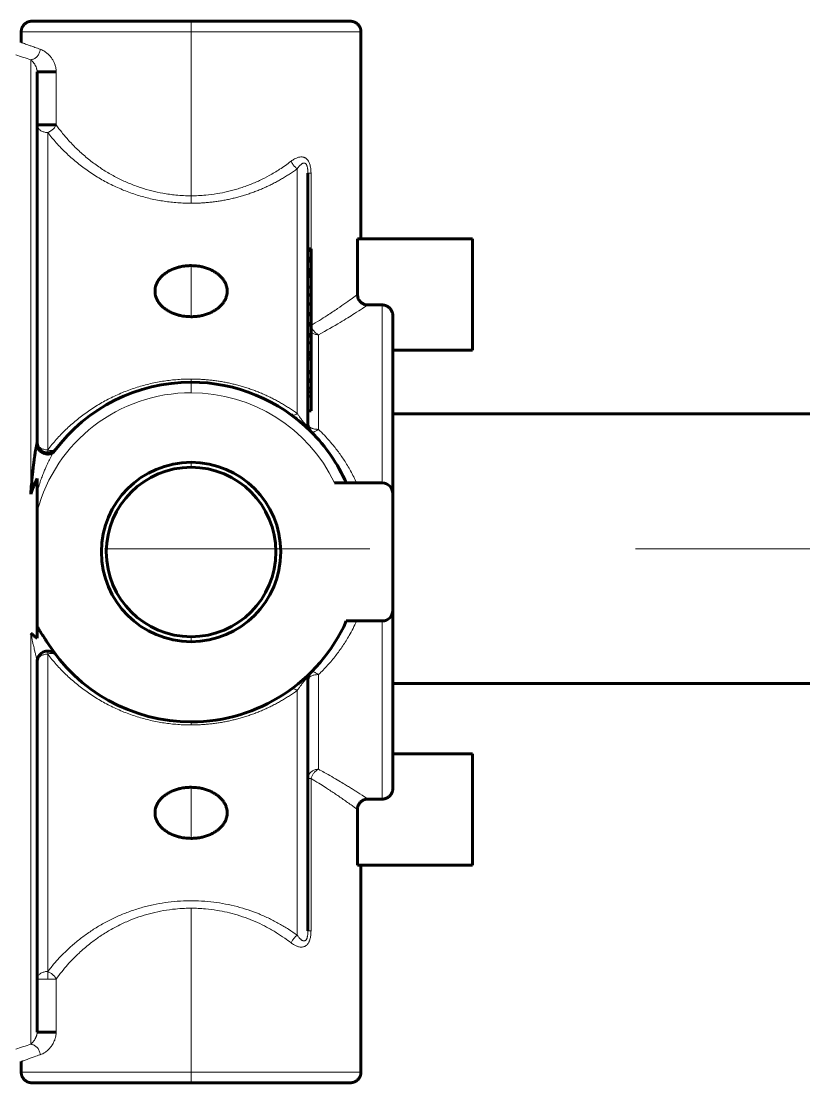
# Model space of a CAD drawing. Header units: millimetres. Extents: x 0 to 840, y 0 to 594.
# Drawn here: x 135.87 to 140.3, y 545.77 to 551.77 of the extents above; entities that cross this region are included whole.
import ezdxf

# ---------------------------------------------------------------- set-up
doc = ezdxf.new("R2010")
doc.units = ezdxf.units.MM
for name, pattern in [('K5LT_AXLED', [19.5, 15, -1.5, 1.5, -1.5]), ('K5LT_BASIC', [0]), ('K5LT_THIN', [0])]:
    doc.linetypes.add(name, pattern=pattern)
doc.layers.add('Системный слой', color=7, linetype='Continuous')

msp = doc.modelspace()

# ---------------------------------------------------------------- linework, layer by layer
at = {"layer": 'Системный слой', "color": 5, "linetype": 'K5LT_BASIC', "lineweight": 60, "true_color": 0x0000ff}
for p, q in [((136.83329, 551.76902), (135.93329, 551.76902)), ((137.7333, 551.76902), (136.83329, 551.76902)), ((137.7333, 551.76902), (137.73328, 551.76902)), ((135.87329, 551.64901), (135.87329, 551.70902)), ((137.79329, 550.53902), (137.79329, 551.70902)), ((135.96329, 549.38894), (135.96329, 551.48312)), ((136.07094, 551.48312), (135.96329, 551.48312)), ((135.96329, 551.18258), (135.96329, 551.48312)), ((136.07094, 551.18258), (135.96329, 551.18258)), ((137.49329, 549.49151), (137.49329, 550.9103)), ((137.49329, 550.48287), (137.49329, 550.9103)), ((137.77328, 550.22434), (137.77328, 550.53902)), ((138.42329, 550.53902), (137.77328, 550.53902)), ((138.42329, 549.90902), (138.42329, 550.53902)), ((137.51129, 550.48287), (137.49329, 550.48287)), ((137.51129, 550.47348), (137.49329, 550.47348)), ((137.51129, 550.48287), (137.51129, 550.47348)), ((137.51129, 550.47348), (137.51129, 550.42897)), ((137.51129, 550.42897), (137.49329, 550.42897)), ((137.49329, 550.42511), (137.51129, 550.42511)), ((137.51129, 550.41275), (137.49329, 550.41275)), ((137.51129, 550.42897), (137.51129, 550.42511)), ((137.51129, 550.42511), (137.51129, 550.41275)), ((137.51129, 550.41275), (137.51129, 550.36496)), ((137.51129, 550.36496), (137.49329, 550.36496)), ((137.51129, 550.35349), (137.49329, 550.35349)), ((137.51129, 550.34201), (137.49329, 550.34201)), ((137.51129, 550.33262), (137.49329, 550.33262)), ((137.51129, 550.32531), (137.49329, 550.32531)), ((137.51129, 550.36496), (137.51129, 550.35349)), ((137.51129, 550.35349), (137.51129, 550.34201)), ((137.51129, 550.34201), (137.51129, 550.33262)), ((137.51129, 550.33262), (137.51129, 550.32531)), ((137.51129, 550.32531), (137.51129, 550.26548)), ((137.51129, 550.26548), (137.49329, 550.26548)), ((137.51129, 550.26548), (137.51129, 550.22199)), ((137.51129, 550.22199), (137.49329, 550.22199)), ((137.51129, 550.22094), (137.49329, 550.22094)), ((137.51129, 550.22199), (137.51129, 550.22094)), ((137.51129, 550.22094), (137.51129, 550.17167)), ((137.51129, 550.17167), (137.49329, 550.17167)), ((137.51129, 550.17063), (137.49329, 550.17063)), ((137.51129, 550.17167), (137.51129, 550.17063)), ((137.51129, 550.17063), (137.51129, 550.11663)), ((137.83282, 550.16547), (137.91329, 550.16547)), ((137.51129, 550.11663), (137.49329, 550.11663)), ((137.51129, 550.10933), (137.49329, 550.10933)), ((137.51129, 550.11663), (137.51129, 550.10933)), ((137.51129, 550.10933), (137.51129, 550.06114)), ((137.97329, 549.09902), (137.97329, 550.10486)), ((137.49329, 550.06114), (137.51129, 550.06114)), ((137.51129, 550.05098), (137.49329, 550.05098)), ((137.51129, 550.06114), (137.51129, 550.05098)), ((137.51129, 550.05098), (137.51129, 549.99853)), ((137.49329, 549.99853), (137.51129, 549.99853)), ((137.51129, 549.98838), (137.49329, 549.98838)), ((137.51129, 549.99853), (137.51129, 549.98838)), ((137.51129, 549.98838), (137.51129, 549.95178)), ((137.51129, 549.95178), (137.49329, 549.95178)), ((137.51129, 549.95178), (137.51129, 549.89648)), ((138.42329, 549.90902), (137.97329, 549.90902)), ((137.51129, 549.89648), (137.49329, 549.89648)), ((137.51129, 549.89436), (137.49329, 549.89436)), ((137.51129, 549.8848), (137.49329, 549.8848)), ((137.51129, 549.86622), (137.49329, 549.86622)), ((137.51129, 549.85891), (137.49329, 549.85891)), ((137.51129, 549.89648), (137.51129, 549.89436)), ((137.51129, 549.89436), (137.51129, 549.8848)), ((137.51129, 549.8848), (137.51129, 549.86622)), ((137.51129, 549.86622), (137.51129, 549.85891)), ((137.51129, 549.85891), (137.51129, 549.78901)), ((137.51129, 549.78901), (137.49329, 549.78901)), ((137.51129, 549.7817), (137.49329, 549.7817)), ((137.51129, 549.78901), (137.51129, 549.7817)), ((137.51129, 549.7817), (137.51129, 549.74205)), ((137.51129, 549.74205), (137.49329, 549.74205)), ((137.51129, 549.73997), (137.49329, 549.73997)), ((137.51129, 549.73266), (137.49329, 549.73266)), ((137.51129, 549.74205), (137.51129, 549.73997)), ((137.51129, 549.73997), (137.51129, 549.73266)), ((137.51129, 549.73266), (137.51129, 549.69484)), ((137.49329, 549.69484), (137.51129, 549.69484)), ((137.51129, 549.67441), (137.49329, 549.67441)), ((137.51129, 549.69484), (137.51129, 549.67441)), ((137.51129, 549.67441), (137.51129, 549.64919)), ((137.51129, 549.64919), (137.49329, 549.64919)), ((137.51129, 549.64919), (137.51129, 549.56781)), ((137.51129, 549.56781), (137.49329, 549.56781)), ((137.97329, 549.54945), (142.03003, 549.54945)), ((137.49329, 549.49151), (137.49329, 549.49147)), ((135.96329, 549.18496), (135.96329, 549.11035)), ((137.6444, 549.15902), (137.91329, 549.15902)), ((135.96329, 549.11035), (135.96329, 548.99945)), ((137.97329, 549.09902), (137.97329, 548.43902)), ((135.96329, 548.99945), (135.96329, 548.76902)), ((135.96329, 548.76902), (135.96329, 548.35059)), ((137.97329, 547.43317), (137.97329, 548.43902)), ((135.96329, 548.35059), (135.96329, 548.28105)), ((137.91329, 548.37902), (137.7105, 548.37902)), ((136.01852, 548.26132), (136.0185, 548.26136)), ((135.96329, 546.05491), (135.96329, 548.1491)), ((137.49329, 546.62773), (137.49329, 548.04652)), ((142.03003, 548.02545), (137.97329, 548.02545)), ((135.96329, 546.35545), (135.96329, 547.97402)), ((137.49329, 547.82836), (137.49329, 547.87019)), ((137.49329, 547.48882), (137.49329, 547.87019)), ((137.49329, 547.79442), (137.49329, 547.82836)), ((137.49329, 547.75092), (137.49329, 547.79442)), ((137.49329, 547.74282), (137.49329, 547.75092)), ((137.49329, 547.74011), (137.49329, 547.74282)), ((137.49329, 547.7243), (137.49329, 547.74011)), ((137.49329, 547.70612), (137.49329, 547.7243)), ((137.49329, 547.68066), (137.49329, 547.70612)), ((137.49329, 547.64804), (137.49329, 547.68066)), ((137.49329, 547.64527), (137.49329, 547.64804)), ((137.49329, 547.64079), (137.49329, 547.64527)), ((137.49329, 547.62497), (137.49329, 547.64079)), ((137.49329, 547.60679), (137.49329, 547.62497)), ((138.42329, 547.62902), (137.97329, 547.62902)), ((138.42329, 546.99902), (138.42329, 547.62902)), ((137.49329, 547.58134), (137.49329, 547.60679)), ((137.49329, 547.57044), (137.49329, 547.58134)), ((137.49329, 547.50757), (137.49329, 547.57044)), ((137.49329, 547.49484), (137.49329, 547.50757)), ((137.49329, 547.49093), (137.49329, 547.49484)), ((137.49329, 547.44885), (137.49329, 547.49093)), ((137.49329, 546.62773), (137.49329, 547.48882)), ((137.49329, 547.44615), (137.49329, 547.44885)), ((137.49329, 547.4363), (137.49329, 547.44615)), ((137.49329, 547.43368), (137.49329, 547.4363)), ((137.49329, 547.3916), (137.49329, 547.43368)), ((137.49329, 547.38891), (137.49329, 547.3916)), ((137.49329, 547.35206), (137.49329, 547.38891)), ((137.49329, 547.34303), (137.49329, 547.35206)), ((137.49329, 547.34278), (137.49329, 547.34303)), ((137.49329, 547.32712), (137.49329, 547.34278)), ((137.49329, 547.27245), (137.49329, 547.32712)), ((137.91329, 547.37257), (137.83282, 547.37257)), ((137.49329, 547.25407), (137.49329, 547.27245)), ((137.77328, 546.99902), (137.77328, 547.31369)), ((137.49329, 547.22279), (137.49329, 547.25407)), ((137.49329, 547.20021), (137.49329, 547.22279)), ((137.49329, 547.19752), (137.49329, 547.20021)), ((137.49329, 547.16877), (137.49329, 547.19752)), ((138.42329, 546.99902), (137.77328, 546.99902)), ((137.79329, 546.99902), (137.79329, 545.82902)), ((135.96329, 546.05491), (135.96329, 546.35545)), ((136.07094, 546.05491), (135.96329, 546.05491)), ((135.87329, 545.88902), (135.87329, 545.82902)), ((135.93329, 545.76902), (136.83329, 545.76902)), ((136.83329, 545.76902), (137.73329, 545.76902))]:
    msp.add_line(p, q, dxfattribs=at)
at = {"layer": 'Системный слой', "color": 7, "linetype": 'K5LT_THIN', "lineweight": 18}
for p, q in [((136.83329, 551.70902), (136.83329, 551.76902)), ((135.87329, 551.70902), (136.83329, 551.70902)), ((136.83329, 551.70902), (136.83329, 550.7825)), ((136.83329, 551.70902), (137.79329, 551.70902)), ((135.92729, 551.55144), (135.92729, 549.09526)), ((136.07094, 551.18258), (136.07094, 551.48312)), ((136.02329, 549.34651), (136.02329, 551.14016)), ((137.43329, 550.93521), (137.43329, 549.55145)), ((137.51094, 550.9103), (137.49329, 550.9103)), ((137.51094, 550.48287), (137.51094, 550.9103)), ((136.83329, 550.74008), (136.83329, 550.7825)), ((136.83329, 550.38758), (136.83329, 550.09908)), ((137.91329, 550.16547), (137.91329, 549.15902)), ((137.55329, 549.46202), (137.55329, 549.99696)), ((136.83329, 549.74659), (136.83329, 549.72902)), ((136.83329, 549.72902), (136.83329, 549.66902)), ((136.02329, 549.34651), (136.02329, 549.32894)), ((136.83329, 549.24812), (136.83329, 549.27587)), ((137.91329, 548.37902), (137.91329, 547.37257)), ((135.92729, 548.3102), (135.92729, 545.98659)), ((136.83329, 548.28991), (136.83329, 548.26216)), ((136.02329, 548.19152), (136.02329, 548.2091)), ((136.02329, 546.39787), (136.02329, 548.19152)), ((137.55329, 547.54107), (137.55329, 548.07601)), ((137.43329, 547.98658), (137.43329, 546.60282)), ((136.83329, 547.79144), (136.83329, 547.80902)), ((137.49329, 547.48882), (137.51094, 547.48882)), ((137.51094, 546.62773), (137.51094, 547.48882)), ((136.83329, 547.15045), (136.83329, 547.43895)), ((136.83329, 546.75553), (136.83329, 545.82902)), ((137.49329, 546.62773), (137.51094, 546.62773)), ((136.02329, 546.35545), (136.02329, 546.39787)), ((136.02329, 546.35545), (135.96329, 546.35545)), ((136.07094, 546.35545), (136.02329, 546.35545)), ((136.07094, 546.05491), (136.07094, 546.35545)), ((136.83329, 545.82902), (135.87329, 545.82902)), ((136.83329, 545.76902), (136.83329, 545.82902)), ((137.79329, 545.82902), (136.83329, 545.82902))]:
    msp.add_line(p, q, dxfattribs=at)
at = {"layer": 'Системный слой', "color": 30, "linetype": 'K5LT_AXLED', "lineweight": 18, "true_color": 0xff8000}
msp.add_line((41.84425, 548.78745), (210.72425, 548.78745), dxfattribs=at)
at = {"layer": 'Системный слой', "color": 7, "linetype": 'K5LT_THIN', "lineweight": 18}
for centre, radius, start, end in [((137.028, 555.08041), 3.69665, 251.307868, 252.676909), ((136.83329, 548.76902), 0.9, 90, 165.164888), ((136.83329, 548.76902), 0.9, 25.679289, 90), ((137.02748, 542.45924), 3.69495, 107.322776, 108.692447)]:
    msp.add_arc(centre, radius, start, end, dxfattribs=at)
at = {"layer": 'Системный слой', "color": 5, "linetype": 'K5LT_BASIC', "lineweight": 60, "true_color": 0x0000ff}
for centre, radius, start, end in [((136.83329, 548.76902), 0.96, 90, 143.474533), ((136.83329, 548.76902), 0.96, 45.099578, 90), ((136.83669, 548.77347), 0.9544, 51.497981, 53.975741), ((137.55329, 549.49151), 0.06, 180.005009, 225.098785), ((137.55329, 549.49151), 0.06, 180.039451, 225.099097), ((136.83329, 548.76902), 0.96, 23.969482, 45.099578), ((136.02323, 549.38893), 0.05994, 179.993618, 234.403751), ((136.02331, 549.38891), 0.05997, 234.674664, 322.579544), ((136.02329, 549.38894), 0.06, 270, 322.571994), ((136.83329, 548.76902), 0.50686, 90, 270), ((136.83329, 548.76902), 0.4791, 90, 270), ((136.83329, 548.76902), 0.50686, 270, 90), ((136.83329, 548.76902), 0.4791, 270, 90), ((136.65404, 548.85565), 0.76523, 154.510725, 161.752074), ((137.91329, 549.09902), 0.06, 0, 90), ((137.91329, 548.43902), 0.06, 270, 0), ((136.83329, 548.76902), 0.96, 270, 336.030518), ((136.83329, 548.76902), 0.96, 211.927482, 270), ((136.02329, 548.14909), 0.06, 37.490433, 179.992699), ((136.02326, 548.1491), 0.05997, 125.925909, 180.003028), ((137.55329, 548.04652), 0.06, 135.286645, 179.999711), ((137.55329, 548.04652), 0.06, 135.288824, 179.9949), ((137.08111, 548.51757), 0.60696, 314.076764, 315.079143)]:
    msp.add_arc(centre, radius, start, end, dxfattribs=at)
for points, weights in [([(135.87329, 551.70902), (135.87329, 551.74416), (135.89814, 551.76901), (135.93328, 551.76902)], [0.5, 0.402378366498, 0.402368927975, 0.499971684429]), ([(137.79329, 551.70902), (137.79329, 551.74416), (137.76844, 551.76901), (137.7333, 551.76902)], [0.5, 0.402378366498, 0.402368927975, 0.499971684429]), ([(135.93329, 545.76902), (135.89814, 545.76902), (135.87329, 545.79387), (135.87329, 545.82902)], [0.499999769814, 0.402368927062, 0.402369003791, 0.5]), ([(137.73329, 545.76902), (137.76844, 545.76902), (137.79329, 545.79387), (137.79329, 545.82902)], [0.499999769814, 0.402368927062, 0.402369003791, 0.5])]:
    msp.add_rational_spline(points, weights, degree=3, dxfattribs=at)
at = {"layer": 'Системный слой', "color": 7, "linetype": 'K5LT_THIN', "lineweight": 18}
for points, knots in [([(135.98058, 551.61064), (135.96939, 551.61443), (135.95034, 551.62101), (135.92757, 551.62908), (135.91026, 551.63533), (135.89636, 551.64041), (135.88565, 551.64437), (135.87842, 551.64707), (135.87422, 551.64866), (135.87329, 551.64901), (135.87329, 551.64902)], [0, 0, 0, 0, 1.7535392, 3.2335896, 4.5704774, 5.8764475, 7.2528308, 8.5664618, 9.7342014, 11, 11, 11, 11]), ([(135.98058, 551.61064), (135.98032, 551.60663), (135.9791, 551.59897), (135.97554, 551.58851), (135.97078, 551.57938), (135.965, 551.57143), (135.95817, 551.56456), (135.95063, 551.55904), (135.94278, 551.55502), (135.93495, 551.55248), (135.9298, 551.55165), (135.92729, 551.55144)], [0, 0, 0, 0, 1.6269506, 3.1051514, 4.412638, 5.75843, 7.0911523, 8.4008937, 9.6805454, 10.8696223, 12, 12, 12, 12]), ([(136.07094, 551.48312), (136.07094, 551.49175), (136.06917, 551.50645), (136.06405, 551.52378), (136.05931, 551.53535), (136.05381, 551.54657), (136.04785, 551.55645), (136.04085, 551.56607), (136.03464, 551.57355), (136.02775, 551.58087), (136.01994, 551.58809), (136.01084, 551.59526), (135.99736, 551.60392), (135.98713, 551.60842), (135.98058, 551.61064)], [0, 0, 0, 0, 1.6750866, 2.9410931, 3.7763891, 4.4262041, 5.8066833, 6.5948826, 7.5028759, 8.4350716, 9.4592901, 10.7065168, 12.160341, 15, 15, 15, 15]), ([(135.92729, 551.55144), (135.92909, 551.54994), (135.93252, 551.54684), (135.93741, 551.54168), (135.94158, 551.53668), (135.94504, 551.53204), (135.94795, 551.52772), (135.95049, 551.52358), (135.95281, 551.51943), (135.95498, 551.51512), (135.95691, 551.51082), (135.95856, 551.50665), (135.95991, 551.50273), (135.96093, 551.49925), (135.96171, 551.4961), (135.96233, 551.49312), (135.96283, 551.49003), (135.96319, 551.48676), (135.96329, 551.48437), (135.96329, 551.48312)], [0, 0, 0, 0, 3.0768281, 5.6895686, 7.7594534, 9.4993032, 10.9305415, 12.1237734, 13.3233444, 14.4322612, 15.4476679, 16.3550624, 17.1210312, 17.7565932, 18.2471893, 18.7109054, 19.1477415, 19.5733327, 20, 20, 20, 20]), ([(135.96329, 551.18258), (135.96328, 551.17969), (135.96408, 551.17428), (135.96722, 551.16691), (135.97171, 551.16056), (135.97745, 551.15491), (135.98453, 551.14994), (135.99272, 551.14585), (136.00168, 551.1428), (136.01192, 551.14068), (136.01924, 551.14016), (136.02329, 551.14016)], [0, 0, 0, 0, 1.5614761, 2.9241486, 4.1406521, 5.3872988, 6.6710189, 7.9362276, 9.2045628, 10.4539056, 12, 12, 12, 12]), ([(136.02329, 551.14016), (136.02683, 551.14151), (136.03346, 551.14459), (136.04254, 551.15024), (136.05045, 551.15638), (136.05746, 551.16308), (136.06334, 551.17004), (136.0678, 551.17661), (136.07003, 551.18071), (136.07094, 551.18258)], [0, 0, 0, 0, 1.7833989, 3.350197, 4.762088, 6.2136787, 7.6804134, 8.9351891, 10, 10, 10, 10]), ([(136.83329, 550.7825), (136.80498, 550.78249), (136.75173, 550.785), (136.67745, 550.79514), (136.61068, 550.80952), (136.54736, 550.82796), (136.48418, 550.85147), (136.42239, 550.87974), (136.36206, 550.91287), (136.30286, 550.95127), (136.24534, 550.995), (136.19153, 551.04272), (136.14375, 551.09175), (136.10395, 551.13839), (136.08101, 551.1686), (136.07094, 551.18258)], [0, 0, 0, 0, 1.5986949, 2.97432, 4.1162294, 5.3050701, 6.517206, 7.7100417, 8.9068617, 10.1491121, 11.4262785, 12.7154122, 13.9505114, 15.0646782, 16, 16, 16, 16]), ([(137.51094, 550.9103), (137.51094, 550.91698), (137.5105, 550.92862), (137.50854, 550.94376), (137.506, 550.95548), (137.50278, 550.96562), (137.49862, 550.97483), (137.49351, 550.98299), (137.4879, 550.98954), (137.48231, 550.99428), (137.47739, 550.99727), (137.47279, 550.99932), (137.46775, 551.00092), (137.461, 551.00212), (137.45304, 551.00224), (137.44444, 551.00106), (137.43636, 550.99894), (137.42729, 550.9956), (137.41433, 550.98926), (137.40423, 550.98246), (137.398, 550.97764)], [0, 0, 0, 0, 1.9671632, 3.4176926, 4.5499796, 5.6052735, 6.7092012, 7.7573636, 8.7871197, 9.6985112, 10.4062045, 10.938061, 11.6127855, 12.4517855, 13.6270238, 14.7180309, 15.779113, 16.7893175, 18.3159969, 21, 21, 21, 21]), ([(137.398, 550.97764), (137.37724, 550.96158), (137.33718, 550.93316), (137.27749, 550.89743), (137.21987, 550.8681), (137.16098, 550.84293), (137.10027, 550.82198), (137.0397, 550.80569), (136.97879, 550.79356), (136.90993, 550.78474), (136.86082, 550.7825), (136.83329, 550.7825)], [0, 0, 0, 0, 1.5557329, 2.8997233, 4.0893603, 5.3474011, 6.6543169, 7.8621527, 9.0434957, 10.3308168, 12, 12, 12, 12]), ([(137.398, 550.97764), (137.39946, 550.97455), (137.40266, 550.9686), (137.40822, 550.96017), (137.41439, 550.9523), (137.42094, 550.94529), (137.42737, 550.93954), (137.43144, 550.93648), (137.43329, 550.93521)], [0, 0, 0, 0, 1.6759258, 3.2277778, 4.7246651, 6.3456261, 7.7937741, 9, 9, 9, 9]), ([(137.43329, 550.93521), (137.43535, 550.93822), (137.4393, 550.94364), (137.44511, 550.95058), (137.45008, 550.95576), (137.45436, 550.95958), (137.45803, 550.96236), (137.4615, 550.96451), (137.46484, 550.96611), (137.46818, 550.96716), (137.47136, 550.96759), (137.4742, 550.96737), (137.47663, 550.96666), (137.47877, 550.96557), (137.4807, 550.96415), (137.48248, 550.96235), (137.48412, 550.9602), (137.48561, 550.95771), (137.48703, 550.95476), (137.48833, 550.95138), (137.48957, 550.94729), (137.49065, 550.94268), (137.49157, 550.93748), (137.49232, 550.93162), (137.49288, 550.92502), (137.49322, 550.91778), (137.49329, 550.91284), (137.49329, 550.9103)], [0, 0, 0, 0, 2.7272239, 5.0634383, 7.0309744, 8.4778365, 9.795034, 10.9153809, 12.003631, 13.0652137, 14.0511732, 14.8760778, 15.5672747, 16.1678292, 16.7504147, 17.3120826, 17.8814188, 18.4740464, 19.0709757, 19.8043277, 20.5894768, 21.5494992, 22.5419261, 23.6596253, 24.9999763, 26.454723, 28, 28, 28, 28]), ([(137.77328, 550.22434), (137.76589, 550.21896), (137.74749, 550.20552), (137.70966, 550.17845), (137.6616, 550.1451), (137.59725, 550.10231), (137.54363, 550.06875), (137.51129, 550.04942)], [0, 0, 0, 0, 1.4915807, 2.9516442, 4.4117078, 5.9816586, 8, 8, 8, 8]), ([(137.55329, 549.99696), (137.59826, 550.02123), (137.65654, 550.05477), (137.71968, 550.09314), (137.78138, 550.13164), (137.81625, 550.15457), (137.83282, 550.16547)], [0, 0, 0, 0, 2.3064672, 3.2668483, 4.2200333, 7, 7, 7, 7]), ([(137.51129, 550.048), (137.51227, 550.04469), (137.51464, 550.03824), (137.51899, 550.02963), (137.52358, 550.02241), (137.52816, 550.01642), (137.53306, 550.01102), (137.53874, 550.00581), (137.54552, 550.00083), (137.55057, 549.99813), (137.55329, 549.99696)], [0, 0, 0, 0, 1.6386036, 3.2058394, 4.4404491, 5.5805007, 6.7191097, 7.909208, 9.3335984, 11, 11, 11, 11]), ([(137.51129, 550.0119), (137.5124, 550.01095), (137.51601, 550.0081), (137.52272, 550.00397), (137.53168, 550.00021), (137.54192, 549.99761), (137.54924, 549.99696), (137.55329, 549.99696)], [0, 0, 0, 0, 0.8030818, 2.5117768, 4.2246942, 5.911962, 8, 8, 8, 8]), ([(137.43329, 549.55145), (137.43072, 549.54968), (137.42577, 549.54673), (137.41875, 549.54376), (137.41221, 549.54218), (137.40638, 549.54204), (137.4016, 549.54319), (137.39905, 549.54459), (137.398, 549.54536)], [0, 0, 0, 0, 1.6759258, 3.2277778, 4.7246651, 6.3456261, 7.7937741, 9, 9, 9, 9]), ([(137.43329, 549.55145), (137.43521, 549.54866), (137.43866, 549.54367), (137.44336, 549.53701), (137.44701, 549.53189), (137.44999, 549.52777), (137.45291, 549.52374), (137.45609, 549.51936), (137.45974, 549.51444), (137.46344, 549.50963), (137.46677, 549.50546), (137.46923, 549.50247), (137.4712, 549.50011), (137.47315, 549.49781), (137.47561, 549.49505), (137.47826, 549.49219), (137.48067, 549.48977), (137.48247, 549.48812), (137.48394, 549.48692), (137.48538, 549.48585), (137.48698, 549.48489), (137.48848, 549.48428), (137.48966, 549.48409), (137.49058, 549.48422), (137.4914, 549.48456), (137.49216, 549.48531), (137.49281, 549.48669), (137.49321, 549.4888), (137.49329, 549.49056), (137.49329, 549.49151)], [0, 0, 0, 0, 2.709205, 4.7839916, 6.1999275, 7.3512001, 8.4505402, 9.7020305, 11.057127, 12.5292355, 13.6426649, 14.445959, 14.9482986, 15.5428706, 16.2865018, 17.2052477, 18.0097975, 18.6433243, 19.0993459, 19.6722462, 20.4531416, 21.3814854, 22.2714897, 23.0320383, 23.8727549, 25.0066453, 26.4433257, 28.150923, 30, 30, 30, 30]), ([(137.49329, 549.49151), (137.49328, 549.48951), (137.49406, 549.4858), (137.49706, 549.48087), (137.50099, 549.47686), (137.50543, 549.47359), (137.51023, 549.47089), (137.51547, 549.46853), (137.52117, 549.46652), (137.52729, 549.46487), (137.53325, 549.46366), (137.53872, 549.46286), (137.54373, 549.46237), (137.54853, 549.46208), (137.55172, 549.46202), (137.55329, 549.46202)], [0, 0, 0, 0, 2.0721813, 3.8412427, 5.3198996, 6.6652605, 7.9090324, 9.0384999, 10.2654459, 11.480489, 12.5935329, 13.538806, 14.3777256, 15.1981236, 16, 16, 16, 16]), ([(137.55329, 549.46202), (137.55018, 549.45965), (137.54427, 549.45556), (137.53642, 549.45117), (137.53001, 549.4484), (137.52488, 549.44685), (137.52048, 549.44616), (137.51666, 549.44622), (137.51338, 549.44712), (137.51166, 549.44829), (137.51094, 549.44901)], [0, 0, 0, 0, 1.8701726, 3.5511384, 4.9131641, 6.1778632, 7.308252, 8.5052498, 9.7461417, 11, 11, 11, 11]), ([(137.76875, 549.15902), (137.75818, 549.18232), (137.73613, 549.22627), (137.69986, 549.28665), (137.66222, 549.34038), (137.62456, 549.38734), (137.58829, 549.4275), (137.56455, 549.45126), (137.55329, 549.46202)], [0, 0, 0, 0, 1.7999996, 3.4840246, 5.0520749, 6.5457185, 7.8616935, 9, 9, 9, 9]), ([(136.02329, 549.34651), (136.0192, 549.3465), (136.01155, 549.34707), (136.00113, 549.34929), (135.99214, 549.35246), (135.98415, 549.35652), (135.97712, 549.36153), (135.97134, 549.36732), (135.96703, 549.37365), (135.96403, 549.3809), (135.96329, 549.38607), (135.96329, 549.38894)], [0, 0, 0, 0, 1.5614761, 2.9241486, 4.1406521, 5.3872988, 6.6710189, 7.9362276, 9.2045628, 10.4539056, 12, 12, 12, 12]), ([(135.96329, 549.11035), (135.96694, 549.12315), (135.97414, 549.14683), (135.9852, 549.17926), (135.99555, 549.20699), (136.00504, 549.23055), (136.01364, 549.25044), (136.02101, 549.26655), (136.02711, 549.27928), (136.03208, 549.28925), (136.03631, 549.29738), (136.04039, 549.30494), (136.04457, 549.31246), (136.04879, 549.31984), (136.05286, 549.32674), (136.05715, 549.33367), (136.06014, 549.33809), (136.06184, 549.34039)], [0, 0, 0, 0, 2.791628, 5.196368, 7.2090267, 9.0369354, 10.5668019, 11.8038195, 12.8103614, 13.5887773, 14.2054891, 14.783003, 15.4335532, 16.0719325, 16.6656125, 17.2577615, 18, 18, 18, 18]), ([(136.07094, 549.35247), (136.06942, 549.35048), (136.06596, 549.34722), (136.05962, 549.34399), (136.05272, 549.34224), (136.04521, 549.34174), (136.0374, 549.34248), (136.03001, 549.34416), (136.02541, 549.3457), (136.02329, 549.34651)], [0, 0, 0, 0, 1.7837053, 3.3511163, 4.7612903, 6.2120328, 7.6751183, 8.9316111, 10, 10, 10, 10]), ([(137.55329, 548.07601), (137.57109, 548.09304), (137.60471, 548.1276), (137.65031, 548.18186), (137.69088, 548.23778), (137.73118, 548.30247), (137.75586, 548.35058), (137.76875, 548.37902)], [0, 0, 0, 0, 1.5999997, 3.1296911, 4.5890742, 6.0484574, 8, 8, 8, 8]), ([(135.92729, 548.3102), (135.93059, 548.29355), (135.93539, 548.27074), (135.94162, 548.24316), (135.94525, 548.22757), (135.94828, 548.21482), (135.95084, 548.20414), (135.95308, 548.1949), (135.95516, 548.18639), (135.95699, 548.17883), (135.95853, 548.17241), (135.95978, 548.1671), (135.96082, 548.16255), (135.96168, 548.15855), (135.96236, 548.15514), (135.96286, 548.15248), (135.9632, 548.15047), (135.96329, 548.14949), (135.96329, 548.1491)], [0, 0, 0, 0, 5.3525059, 7.3884734, 9.1194333, 10.5706484, 11.7062909, 12.7841895, 13.7901336, 14.7265381, 15.5183961, 16.1799181, 16.7632848, 17.3157394, 17.8150312, 18.230888, 18.6184608, 19, 19, 19, 19]), ([(135.96329, 548.1491), (135.96328, 548.15199), (135.96408, 548.1574), (135.96722, 548.16477), (135.97171, 548.17113), (135.97745, 548.17677), (135.98453, 548.18174), (135.99272, 548.18583), (136.00168, 548.18888), (136.01192, 548.191), (136.01924, 548.19152), (136.02329, 548.19152)], [0, 0, 0, 0, 1.5614761, 2.9241486, 4.1406521, 5.3872988, 6.6710189, 7.9362276, 9.2045628, 10.4539056, 12, 12, 12, 12]), ([(136.02329, 548.19152), (136.02683, 548.19288), (136.03346, 548.19488), (136.04254, 548.19618), (136.05045, 548.19608), (136.05746, 548.19475), (136.06334, 548.1923), (136.06779, 548.18915), (136.07, 548.18678), (136.0709, 548.18561)], [0, 0, 0, 0, 1.7858515, 3.3548043, 4.7686371, 6.222224, 7.6909759, 8.9474772, 10, 10, 10, 10]), ([(137.43329, 547.98658), (137.43535, 547.98959), (137.4393, 547.99528), (137.44511, 548.00349), (137.45008, 548.01042), (137.45436, 548.01628), (137.45803, 548.02121), (137.4615, 548.02577), (137.46484, 548.03008), (137.46818, 548.03427), (137.47136, 548.03814), (137.4742, 548.04145), (137.47663, 548.04414), (137.47877, 548.04639), (137.4807, 548.04829), (137.48248, 548.04992), (137.48412, 548.05127), (137.48561, 548.05233), (137.48703, 548.05316), (137.48833, 548.05371), (137.48957, 548.05396), (137.49065, 548.05383), (137.49157, 548.05332), (137.49232, 548.05235), (137.49288, 548.0509), (137.49322, 548.04893), (137.49329, 548.04737), (137.49329, 548.04652)], [0, 0, 0, 0, 2.7272239, 5.0634383, 7.0309744, 8.4778365, 9.795034, 10.9153809, 12.003631, 13.0652137, 14.0511732, 14.8760778, 15.5672747, 16.1678292, 16.7504147, 17.3120826, 17.8814188, 18.4740464, 19.0709757, 19.8043277, 20.5894768, 21.5494992, 22.5419261, 23.6596253, 24.9999763, 26.454723, 28, 28, 28, 28]), ([(137.49329, 548.04652), (137.49328, 548.04853), (137.49408, 548.05229), (137.49722, 548.05741), (137.50171, 548.06183), (137.50745, 548.06576), (137.51453, 548.06921), (137.52272, 548.07205), (137.53168, 548.07417), (137.54192, 548.07564), (137.54924, 548.07601), (137.55329, 548.07601)], [0, 0, 0, 0, 1.5614761, 2.9241485, 4.1406521, 5.3872988, 6.6710189, 7.9362276, 9.2045627, 10.4539056, 12, 12, 12, 12]), ([(137.51094, 548.08902), (137.51185, 548.08994), (137.51394, 548.09121), (137.5177, 548.09191), (137.52158, 548.09175), (137.52585, 548.09093), (137.53096, 548.08927), (137.53717, 548.08647), (137.54471, 548.08218), (137.55027, 548.0783), (137.55329, 548.07601)], [0, 0, 0, 0, 1.584048, 2.9083401, 3.9728765, 5.0590382, 6.3006248, 7.6514315, 9.1882722, 11, 11, 11, 11]), ([(137.398, 547.99267), (137.39946, 547.99375), (137.40266, 547.9953), (137.40822, 547.9961), (137.41439, 547.99548), (137.42094, 547.99348), (137.42737, 547.99039), (137.43144, 547.98785), (137.43329, 547.98658)], [0, 0, 0, 0, 1.6759258, 3.2277778, 4.7246651, 6.3456261, 7.7937741, 9, 9, 9, 9]), ([(137.49329, 547.48882), (137.49328, 547.4924), (137.49409, 547.4991), (137.49726, 547.50819), (137.50176, 547.51603), (137.50752, 547.52298), (137.51462, 547.52909), (137.52276, 547.53408), (137.5316, 547.53778), (137.5418, 547.54041), (137.54915, 547.54107), (137.55329, 547.54107)], [0, 0, 0, 0, 1.5710059, 2.9372706, 4.1518911, 5.4011521, 6.6850538, 7.9494446, 9.1935209, 10.4172828, 12, 12, 12, 12]), ([(137.55329, 547.54107), (137.55087, 547.54004), (137.54636, 547.53768), (137.54027, 547.53341), (137.53498, 547.52886), (137.53013, 547.52389), (137.52531, 547.51803), (137.52069, 547.51125), (137.51659, 547.50384), (137.51329, 547.49627), (137.51162, 547.49126), (137.51094, 547.48882)], [0, 0, 0, 0, 1.5840175, 2.9583043, 4.0957077, 5.2733428, 6.5326155, 7.9072454, 9.3367176, 10.7031581, 12, 12, 12, 12]), ([(137.83282, 547.37257), (137.82147, 547.38004), (137.80036, 547.39389), (137.76601, 547.4158), (137.74475, 547.42918), (137.72341, 547.44245), (137.69864, 547.45765), (137.66753, 547.47639), (137.62914, 547.49889), (137.59003, 547.52104), (137.56425, 547.53516), (137.55329, 547.54107)], [0, 0, 0, 0, 3.263691, 4.3660838, 5.3240203, 6.2230178, 7.0946898, 8.2788135, 9.6831519, 11.0368064, 12, 12, 12, 12]), ([(137.51094, 547.48882), (137.52619, 547.4797), (137.55376, 547.46284), (137.58872, 547.44068), (137.61773, 547.4218), (137.64345, 547.40472), (137.66906, 547.38739), (137.69423, 547.37004), (137.71978, 547.35215), (137.7427, 547.33582), (137.76077, 547.32279), (137.76973, 547.31628), (137.77328, 547.31369)], [0, 0, 0, 0, 1.54453, 2.8881834, 3.9269923, 5.0142667, 6.1525819, 7.4096244, 8.7499271, 10.388143, 11.8377917, 13, 13, 13, 13]), ([(136.07094, 546.35545), (136.09081, 546.38308), (136.13134, 546.43376), (136.19531, 546.49942), (136.25491, 546.55076), (136.3111, 546.59233), (136.36796, 546.62861), (136.42906, 546.66162), (136.4915, 546.68953), (136.55304, 546.71187), (136.61421, 546.72937), (136.67811, 546.74294), (136.73904, 546.75127), (136.7913, 546.75492), (136.82081, 546.75553), (136.83329, 546.75553)], [0, 0, 0, 0, 1.8473244, 3.4868539, 4.8708536, 5.9993235, 7.1704975, 8.4267452, 9.6652185, 10.7954785, 11.9186427, 13.0870018, 14.3414641, 15.2956111, 16, 16, 16, 16]), ([(136.83329, 546.75553), (136.86012, 546.75554), (136.90918, 546.75335), (136.97716, 546.74472), (137.03709, 546.73292), (137.09498, 546.7176), (137.15255, 546.69818), (137.2081, 546.67524), (137.26251, 546.64865), (137.31376, 546.61932), (137.35951, 546.58917), (137.38625, 546.56947), (137.398, 546.56039)], [0, 0, 0, 0, 1.762424, 3.2002487, 4.4238961, 5.6823161, 7.0235434, 8.2906306, 9.5016456, 10.8715034, 12.0461386, 13, 13, 13, 13]), ([(137.398, 546.56039), (137.40094, 546.55812), (137.40681, 546.55386), (137.41746, 546.54717), (137.42732, 546.54234), (137.43713, 546.53888), (137.44553, 546.53674), (137.45518, 546.53564), (137.46455, 546.5363), (137.47208, 546.53836), (137.47803, 546.54107), (137.48332, 546.54451), (137.48879, 546.54942), (137.49387, 546.55562), (137.49803, 546.56232), (137.50109, 546.56858), (137.50338, 546.57441), (137.50557, 546.58129), (137.50773, 546.59013), (137.50965, 546.60183), (137.51073, 546.61463), (137.51094, 546.62356), (137.51094, 546.62773)], [0, 0, 0, 0, 1.3951158, 2.7446919, 4.8781318, 5.7955714, 6.9793122, 8.4352716, 9.8641193, 10.9904423, 11.7703412, 12.6036184, 13.5711603, 14.6717722, 15.6201073, 16.4169258, 17.1014047, 17.7584027, 18.8393763, 20.1251251, 21.657318, 23, 23, 23, 23]), ([(137.43329, 546.60282), (137.43072, 546.60105), (137.42577, 546.59721), (137.41875, 546.59053), (137.41221, 546.58311), (137.40484, 546.57316), (137.40032, 546.56528), (137.398, 546.56039)], [0, 0, 0, 0, 1.4897118, 2.8691359, 4.1997023, 5.6405565, 8, 8, 8, 8]), ([(137.43329, 546.60282), (137.43521, 546.60003), (137.43866, 546.59525), (137.44336, 546.58949), (137.44701, 546.58545), (137.44999, 546.58245), (137.45291, 546.57973), (137.45609, 546.57703), (137.45974, 546.57441), (137.46344, 546.5724), (137.46677, 546.57121), (137.46923, 546.57071), (137.4712, 546.57053), (137.47315, 546.57056), (137.47561, 546.57103), (137.47826, 546.57215), (137.48067, 546.57386), (137.48247, 546.57569), (137.48394, 546.5776), (137.48538, 546.5799), (137.48698, 546.58311), (137.48848, 546.58707), (137.48966, 546.59116), (137.49058, 546.5951), (137.4914, 546.59943), (137.49216, 546.60482), (137.49281, 546.61156), (137.49321, 546.61937), (137.49329, 546.62488), (137.49329, 546.62773)], [0, 0, 0, 0, 2.7092051, 4.7839916, 6.1999276, 7.3512002, 8.4505404, 9.7020308, 11.0571273, 12.5292334, 13.6426609, 14.4459541, 14.9482976, 15.5428624, 16.2864798, 17.2051888, 18.0097168, 18.6432325, 19.0992684, 19.6721828, 20.4530992, 21.3814556, 22.2714732, 23.0320284, 23.8727561, 25.0066522, 26.4433357, 28.1509304, 30, 30, 30, 30]), ([(136.02329, 546.39787), (136.0192, 546.39788), (136.01155, 546.39732), (136.00113, 546.39509), (135.99214, 546.39192), (135.98415, 546.38786), (135.97712, 546.38285), (135.97134, 546.37706), (135.96703, 546.37073), (135.96403, 546.36348), (135.96329, 546.35831), (135.96329, 546.35545)], [0, 0, 0, 0, 1.5614761, 2.9241486, 4.1406521, 5.3872988, 6.6710189, 7.9362276, 9.2045628, 10.4539056, 12, 12, 12, 12]), ([(136.07094, 546.35545), (136.06942, 546.3586), (136.06596, 546.36451), (136.05962, 546.37259), (136.05272, 546.37963), (136.04521, 546.38586), (136.0354, 546.39244), (136.0279, 546.39611), (136.02329, 546.39787)], [0, 0, 0, 0, 1.6053348, 3.0160047, 4.2851613, 5.5908295, 6.9076065, 9, 9, 9, 9]), ([(135.96329, 546.05491), (135.96328, 546.05318), (135.96311, 546.05015), (135.9626, 546.04647), (135.96205, 546.04354), (135.96151, 546.04111), (135.96092, 546.03879), (135.96022, 546.03635), (135.9593, 546.03349), (135.95812, 546.03023), (135.95657, 546.02642), (135.95463, 546.02216), (135.95223, 546.01752), (135.94953, 546.01283), (135.94654, 546.00815), (135.94316, 546.00342), (135.93935, 545.99861), (135.93526, 545.99402), (135.93116, 545.98995), (135.92854, 545.98764), (135.92729, 545.98659)], [0, 0, 0, 0, 0.6176124, 1.1544532, 1.5912124, 2.0016784, 2.3826231, 2.8295657, 3.3761289, 4.0928998, 4.9178227, 6.0181843, 7.295925, 8.7380328, 10.284202, 12.0196435, 14.0583851, 16.3965279, 18.7487892, 21, 21, 21, 21]), ([(135.98058, 545.92739), (135.98998, 545.93057), (136.00314, 545.93694), (136.01911, 545.94922), (136.02737, 545.95678), (136.0344, 545.9642), (136.04076, 545.97185), (136.04715, 545.98064), (136.05301, 545.99012), (136.05822, 546.00027), (136.0623, 546.00986), (136.06597, 546.02061), (136.06964, 546.03526), (136.07094, 546.04728), (136.07094, 546.05491)], [0, 0, 0, 0, 4.0793304, 5.4348987, 6.5368007, 7.4801097, 8.3632601, 9.2318752, 10.2847016, 11.103493, 11.9051692, 12.621514, 13.5199771, 15, 15, 15, 15]), ([(135.98058, 545.92739), (135.98032, 545.93144), (135.9791, 545.939), (135.97562, 545.94931), (135.97104, 545.95821), (135.9654, 545.96611), (135.95864, 545.97307), (135.95101, 545.97877), (135.943, 545.98293), (135.93503, 545.98554), (135.9298, 545.98638), (135.92729, 545.98659)], [0, 0, 0, 0, 1.6389209, 3.0691764, 4.3464237, 5.6551723, 7.0032277, 8.3361652, 9.6469259, 10.868615, 12, 12, 12, 12]), ([(135.87329, 545.88902), (135.87329, 545.88902), (135.87353, 545.88911), (135.87514, 545.88973), (135.87926, 545.89128), (135.88581, 545.89373), (135.89481, 545.89704), (135.90677, 545.90143), (135.92368, 545.90756), (135.9476, 545.91607), (135.96847, 545.92329), (135.98058, 545.92739)], [0, 0, 0, 0, 0.5653916, 1.6532264, 2.8695452, 4.1260421, 5.320882, 6.6146486, 8.106573, 9.931695, 12, 12, 12, 12])]:
    msp.add_open_spline(points, degree=3, knots=knots, dxfattribs=at)
for points, weights in [([(136.02329, 551.14016), (136.21986, 550.88331), (136.50985, 550.74008), (136.83329, 550.74008)], [1, 0.931063125171, 0.931063125171, 1]), ([(136.83329, 550.74008), (137.05071, 550.74008), (137.25747, 550.80732), (137.43329, 550.93521)], [1, 0.967313674515, 0.967313674515, 1]), ([(136.83329, 549.74659), (136.50985, 549.74659), (136.21986, 549.60336), (136.02329, 549.34651)], [1, 0.931063125171, 0.931063125171, 1]), ([(137.43329, 549.55145), (137.25747, 549.67935), (137.05071, 549.74659), (136.83329, 549.74659)], [1, 0.967313674515, 0.967313674515, 1]), ([(136.02329, 548.19152), (136.21986, 547.93468), (136.50985, 547.79144), (136.83329, 547.79144)], [1, 0.931063125171, 0.931063125171, 1]), ([(136.83329, 547.79144), (137.05071, 547.79144), (137.25747, 547.85869), (137.43329, 547.98658)], [1, 0.967313674515, 0.967313674515, 1]), ([(137.43329, 546.60282), (136.95938, 546.94754), (136.37945, 546.86324), (136.02329, 546.39787)], [1, 0.810446083212, 0.810446083212, 1])]:
    msp.add_rational_spline(points, weights, degree=3, dxfattribs=at)
at = {"layer": 'Системный слой', "color": 5, "linetype": 'K5LT_BASIC', "lineweight": 60, "true_color": 0x0000ff}
for points, knots in [([(136.83329, 550.38758), (136.82474, 550.38758), (136.81193, 550.38701), (136.79363, 550.38496), (136.77698, 550.3822), (136.7567, 550.37738), (136.73475, 550.37007), (136.71307, 550.36034), (136.69327, 550.34876), (136.67569, 550.33552), (136.66059, 550.32083), (136.64822, 550.30491), (136.63876, 550.28803), (136.63237, 550.27043), (136.62969, 550.25542), (136.62929, 550.24635), (136.62929, 550.24333)], [0, 0, 0, 0, 1.36, 2.04, 2.9466667, 4.08, 5.44, 6.8, 8.16, 9.52, 10.88, 12.24, 13.6, 14.96, 16.32, 17, 17, 17, 17]), ([(137.03729, 550.24333), (137.03729, 550.24635), (137.03689, 550.25542), (137.0342, 550.27043), (137.02782, 550.28803), (137.01836, 550.30491), (137.00599, 550.32083), (136.99089, 550.33552), (136.97331, 550.34876), (136.95351, 550.36034), (136.93183, 550.37007), (136.90988, 550.37738), (136.8896, 550.3822), (136.86462, 550.38634), (136.84611, 550.38758), (136.83329, 550.38758)], [0, 0, 0, 0, 0.64, 1.92, 3.2, 4.48, 5.76, 7.04, 8.32, 9.6, 10.88, 12.16, 13.2266667, 14.08, 16, 16, 16, 16]), ([(136.62929, 550.24333), (136.62929, 550.24031), (136.62969, 550.23125), (136.63237, 550.21623), (136.63876, 550.19864), (136.64822, 550.18175), (136.66059, 550.16584), (136.67569, 550.15114), (136.69327, 550.1379), (136.71307, 550.12633), (136.73475, 550.11659), (136.7567, 550.10929), (136.77698, 550.10447), (136.80196, 550.10032), (136.82047, 550.09908), (136.83329, 550.09908)], [0, 0, 0, 0, 0.64, 1.92, 3.2, 4.48, 5.76, 7.04, 8.32, 9.6, 10.88, 12.16, 13.2266667, 14.08, 16, 16, 16, 16]), ([(136.83329, 550.09908), (136.84184, 550.09908), (136.85465, 550.09965), (136.87295, 550.1017), (136.8896, 550.10447), (136.90988, 550.10929), (136.93183, 550.11659), (136.95351, 550.12633), (136.97331, 550.1379), (136.99089, 550.15114), (137.00599, 550.16584), (137.01836, 550.18175), (137.02782, 550.19864), (137.0342, 550.21623), (137.03689, 550.23125), (137.03729, 550.24031), (137.03729, 550.24333)], [0, 0, 0, 0, 1.36, 2.04, 2.9466667, 4.08, 5.44, 6.8, 8.16, 9.52, 10.88, 12.24, 13.6, 14.96, 16.32, 17, 17, 17, 17]), ([(137.97329, 550.10486), (137.97329, 550.10802), (137.97287, 550.1133), (137.97125, 550.12112), (137.96869, 550.12868), (137.96476, 550.13644), (137.95998, 550.14319), (137.9554, 550.14817), (137.95144, 550.15172), (137.9477, 550.15459), (137.94373, 550.15717), (137.93947, 550.15947), (137.93553, 550.1612), (137.93193, 550.1625), (137.92841, 550.16355), (137.92444, 550.16447), (137.92031, 550.1651), (137.91628, 550.16543), (137.91419, 550.16547), (137.91329, 550.16547)], [0, 0, 0, 0, 1.7948718, 3.0769231, 4.7863248, 6.6666667, 8.3760684, 9.7435897, 10.6837607, 11.5384615, 12.5641026, 13.5754986, 14.5726496, 15.2849003, 15.982906, 16.8376068, 17.8347578, 18.7749288, 20, 20, 20, 20]), ([(137.50245, 549.45736), (137.50269, 549.45713), (137.50317, 549.45667), (137.50441, 549.45546), (137.50545, 549.45444), (137.50641, 549.4535), (137.50722, 549.4527), (137.50789, 549.45204), (137.50839, 549.45155), (137.50876, 549.45118), (137.50894, 549.45101), (137.50914, 549.45081), (137.50954, 549.45041), (137.50981, 549.45014), (137.51003, 549.44992), (137.5102, 549.44975), (137.51032, 549.44963), (137.51042, 549.44953), (137.51042, 549.44954), (137.51064, 549.44928), (137.50997, 549.45008), (137.51259, 549.44702), (137.50287, 549.45837), (137.50845, 549.45155), (137.50927, 549.45074), (137.51052, 549.44943), (137.51093, 549.44902)], [0, 0, 0, 0, 1.0637271, 2.2049534, 3.3461797, 4.4874061, 5.6286324, 6.7698588, 7.9110851, 9.0523114, 10.1935378, 11.3347641, 12.4759904, 13.6172168, 14.7584431, 15.8996694, 17.0408958, 18.1821221, 19.3233484, 20.4645748, 21.6058011, 22.7470274, 23.8882538, 25.0294801, 26.1707064, 27, 27, 27, 27]), ([(135.95967, 549.37046), (135.959, 549.36766), (135.95772, 549.36203), (135.95591, 549.35338), (135.95425, 549.34437), (135.95273, 549.33502), (135.95133, 549.32552), (135.95011, 549.31675), (135.94895, 549.30842), (135.94776, 549.3), (135.94641, 549.29031), (135.94483, 549.27832), (135.9429, 549.26296), (135.94052, 549.2429), (135.93776, 549.21791), (135.93459, 549.18647), (135.9309, 549.14516), (135.92854, 549.11374), (135.92729, 549.09526)], [0, 0, 0, 0, 0.6912712, 1.3463878, 1.972569, 2.6780977, 3.3577614, 3.9786078, 4.5161736, 5.0985975, 5.7405499, 6.5356702, 7.5849555, 8.9087655, 10.6515075, 12.684047, 15.2954363, 19, 19, 19, 19]), ([(136.06184, 549.34039), (136.05939, 549.33708), (136.05495, 549.33268), (136.04777, 549.32822), (136.04185, 549.32564), (136.03549, 549.32385), (136.02878, 549.32288), (136.02183, 549.32275), (136.01475, 549.32346), (136.00766, 549.32501), (136.00066, 549.32736), (135.99386, 549.33047), (135.98738, 549.33431), (135.98131, 549.33881), (135.97574, 549.3439), (135.97078, 549.34947), (135.96648, 549.35556), (135.96301, 549.36161), (135.95998, 549.36922), (135.9594, 549.37107), (135.95967, 549.37046)], [0, 0, 0, 0, 2.2105263, 3.3157895, 4.4210526, 5.5263158, 6.6315789, 7.7368421, 8.8421053, 9.9473684, 11.0526316, 12.1578947, 13.2631579, 14.3684211, 15.4736842, 16.5789474, 17.6842105, 18.7894737, 19.8947368, 21, 21, 21, 21]), ([(135.96329, 549.38894), (135.96329, 549.38781), (135.96291, 549.38543), (135.96161, 549.37899), (135.96072, 549.375), (135.95967, 549.37046)], [0, 0, 0, 0, 0.5, 0.5, 1, 1, 1, 1]), ([(136.06184, 549.34039), (136.06274, 549.3416), (136.06387, 549.34312), (136.06545, 549.34522), (136.06654, 549.34668), (136.06732, 549.34771), (136.06771, 549.34822), (136.0679, 549.34848), (136.06827, 549.34897), (136.06875, 549.3496), (136.06939, 549.35044), (136.06989, 549.3511), (136.07023, 549.35154), (136.07051, 549.35191), (136.07081, 549.3523), (136.07041, 549.35183), (136.0723, 549.35406), (136.06535, 549.34589), (136.06992, 549.35111), (136.07006, 549.35135), (136.07067, 549.35213), (136.07081, 549.35231), (136.07094, 549.35247)], [0, 0, 0, 0, 3.8201394, 5.0980952, 7.7696868, 9.6337297, 9.77463, 10.2288893, 10.8345682, 11.9117859, 12.9890036, 14.0662213, 15.143439, 16.2206567, 17.2978744, 18.3750921, 19.4523098, 20.5295275, 21.6067452, 22.6839629, 22.716781, 23, 23, 23, 23]), ([(136.0185, 548.26136), (136.0158, 548.26568), (136.01109, 548.27304), (136.00152, 548.28767), (135.9923, 548.30167), (135.98295, 548.31646), (135.97385, 548.33142), (135.96739, 548.34285), (135.96329, 548.35059)], [0, 0, 0, 0, 1.3093709, 2.2472525, 4.4981683, 5.6236262, 6.7490842, 9, 9, 9, 9]), ([(135.96329, 548.28105), (135.95839, 548.28481), (135.95108, 548.29051), (135.93907, 548.30021), (135.93197, 548.30617), (135.92729, 548.3102)], [0, 0, 0, 0, 2.3999995, 3.5999993, 6, 6, 6, 6]), ([(136.83329, 547.43895), (136.82474, 547.43895), (136.81193, 547.43838), (136.79363, 547.43633), (136.77698, 547.43357), (136.7567, 547.42874), (136.73475, 547.42144), (136.71307, 547.41171), (136.69327, 547.40013), (136.67569, 547.38689), (136.66059, 547.37219), (136.64822, 547.35628), (136.63876, 547.33939), (136.63237, 547.3218), (136.62969, 547.30678), (136.62929, 547.29772), (136.62929, 547.2947)], [0, 0, 0, 0, 1.36, 2.04, 2.9466667, 4.08, 5.44, 6.8, 8.16, 9.52, 10.88, 12.24, 13.6, 14.96, 16.32, 17, 17, 17, 17]), ([(137.03729, 547.2947), (137.03729, 547.29772), (137.03689, 547.30678), (137.0342, 547.3218), (137.02782, 547.33939), (137.01836, 547.35628), (137.00599, 547.37219), (136.99089, 547.38689), (136.97331, 547.40013), (136.95351, 547.41171), (136.93183, 547.42144), (136.90988, 547.42874), (136.8896, 547.43357), (136.86462, 547.43771), (136.84611, 547.43895), (136.83329, 547.43895)], [0, 0, 0, 0, 0.64, 1.92, 3.2, 4.48, 5.76, 7.04, 8.32, 9.6, 10.88, 12.16, 13.2266667, 14.08, 16, 16, 16, 16]), ([(137.91329, 547.37257), (137.91635, 547.37257), (137.92147, 547.37297), (137.9288, 547.37449), (137.93539, 547.37666), (137.94207, 547.37981), (137.94847, 547.38387), (137.95438, 547.38878), (137.95964, 547.39443), (137.96387, 547.40032), (137.96692, 547.40581), (137.96891, 547.4103), (137.97027, 547.41407), (137.97136, 547.41775), (137.9723, 547.42189), (137.97293, 547.42616), (137.97326, 547.43026), (137.97329, 547.43233), (137.97329, 547.43317)], [0, 0, 0, 0, 1.7051282, 2.9230769, 4.3846154, 5.8461538, 7.3076923, 8.7692308, 10.2307692, 11.6923077, 12.8967236, 13.8440171, 14.5206553, 15.1837607, 15.9957265, 16.9430199, 17.8361823, 19, 19, 19, 19]), ([(137.77328, 547.31369), (137.77328, 547.3168), (137.77369, 547.32195), (137.77521, 547.32924), (137.77737, 547.33575), (137.78046, 547.34228), (137.78442, 547.34848), (137.78918, 547.35419), (137.79469, 547.3593), (137.80042, 547.36338), (137.80567, 547.36629), (137.80998, 547.3682), (137.81364, 547.36952), (137.81724, 547.3706), (137.82135, 547.37154), (137.82564, 547.37219), (137.8298, 547.37253), (137.83193, 547.37257), (137.83282, 547.37257)], [0, 0, 0, 0, 1.7051282, 2.9230769, 4.3846154, 5.8461538, 7.3076923, 8.7692308, 10.2307692, 11.6923077, 12.8967236, 13.8440171, 14.5206553, 15.1837607, 15.9957265, 16.9430199, 17.8361823, 19, 19, 19, 19]), ([(136.62929, 547.2947), (136.62929, 547.29168), (136.62969, 547.28261), (136.63237, 547.2676), (136.63876, 547.25001), (136.64822, 547.23312), (136.66059, 547.2172), (136.67569, 547.20251), (136.69327, 547.18927), (136.71307, 547.17769), (136.73475, 547.16796), (136.7567, 547.16065), (136.77698, 547.15583), (136.80196, 547.15169), (136.82047, 547.15045), (136.83329, 547.15045)], [0, 0, 0, 0, 0.64, 1.92, 3.2, 4.48, 5.76, 7.04, 8.32, 9.6, 10.88, 12.16, 13.2266667, 14.08, 16, 16, 16, 16]), ([(136.83329, 547.15045), (136.84184, 547.15045), (136.85465, 547.15102), (136.87295, 547.15307), (136.8896, 547.15583), (136.90988, 547.16065), (136.93183, 547.16796), (136.95351, 547.17769), (136.97331, 547.18927), (136.99089, 547.20251), (137.00599, 547.2172), (137.01836, 547.23312), (137.02782, 547.25001), (137.0342, 547.2676), (137.03689, 547.28261), (137.03729, 547.29168), (137.03729, 547.2947)], [0, 0, 0, 0, 1.36, 2.04, 2.9466667, 4.08, 5.44, 6.8, 8.16, 9.52, 10.88, 12.24, 13.6, 14.96, 16.32, 17, 17, 17, 17])]:
    msp.add_open_spline(points, degree=3, knots=knots, dxfattribs=at)
msp.add_open_spline([(137.83282, 550.16547), (137.83034, 550.16544), (137.82509, 550.16578), (137.81706, 550.16734), (137.81004, 550.16971), (137.80346, 550.1728), (137.79665, 550.1772), (137.79135, 550.18169), (137.78636, 550.18705), (137.78184, 550.19327), (137.77847, 550.20012), (137.77633, 550.204), (137.77308, 550.22042), (137.77267, 550.22539), (137.77328, 550.22434)], degree=3, dxfattribs=at)

doc.saveas('drawing.dxf')
